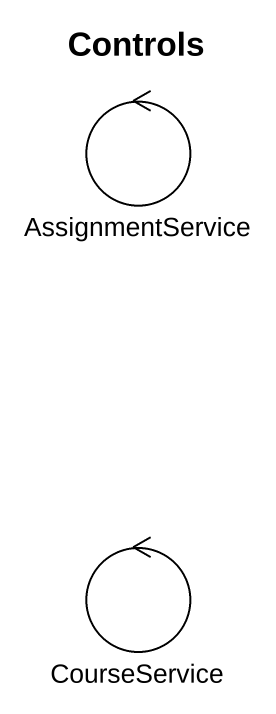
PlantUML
@startuml
title Controls
control AssignmentService
control CourseService
@enduml
